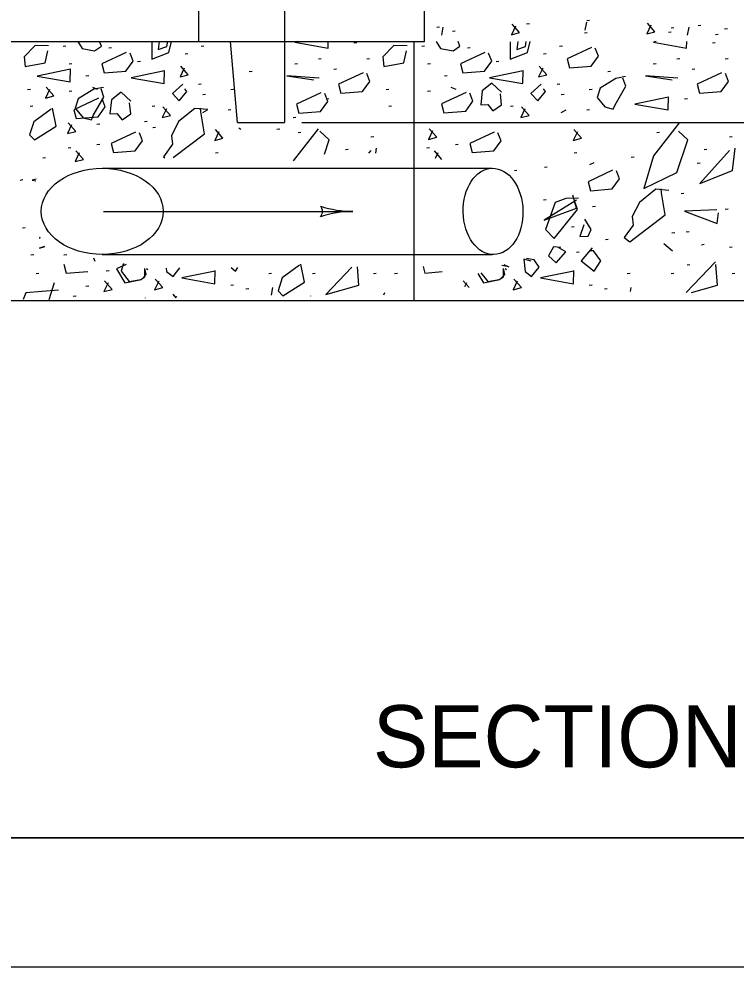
# Model space of a CAD drawing. Extents: x 1000 to 1036.3, y 1000 to 1022.
# Drawn here: x 1021.143 to 1023.916, y 1000 to 1003.665 of the extents above; entities that cross this region are included whole.
import ezdxf

# ---------------------------------------------------------------- set-up
doc = ezdxf.new("R2010")
doc.units = 0
for name, color, linetype in [('Level 1', 7, 'Continuous'), ('Level 10', 7, 'Continuous'), ('Level 11', 7, 'Continuous')]:
    doc.layers.add(name, color=color, linetype=linetype)

msp = doc.modelspace()

# ---------------------------------------------------------------- linework, layer by layer
at = {"layer": 'Level 1'}
for p, q in [((1021.8364, 1007.7644), (1021.8364, 1003.5769)), ((1022.1698, 1007.2644), (1022.1698, 1003.2644)), ((1022.7114, 1003.5769), (1022.7114, 1003.9103)), ((1020.1698, 1003.5769), (1022.7114, 1003.5769)), ((1021.9874, 1003.2644), (1021.9601, 1003.5769)), ((1022.6698, 1003.5769), (1022.6698, 1002.5769)), ((1021.9874, 1003.2644), (1022.1698, 1003.2644)), ((1022.2372, 1003.2644), (1025.0806, 1003.2644)), ((1021.4647, 1003.0873), (1022.9725, 1003.0873)), ((1021.4692, 1002.9207), (1022.4338, 1002.9207)), ((1021.4647, 1002.754), (1022.9725, 1002.754)), ((1020.1698, 1002.5769), (1027.1698, 1002.5769))]:
    msp.add_line(p, q, dxfattribs=at)
for points in [[(1023.3329, 1003.6208), (1023.3383, 1003.6516)], [(1023.3494, 1003.6587), (1023.3388, 1003.6573)], [(1022.7688, 1003.6332), (1022.7581, 1003.6318)], [(1022.7778, 1003.6017), (1022.7831, 1003.6324)], [(1022.8293, 1003.6173), (1022.8187, 1003.6159)], [(1023.0629, 1003.637), (1023.0469, 1003.6037), (1023.0789, 1003.6117), (1023.0496, 1003.645)], [(1023.1165, 1003.6459), (1023.1058, 1003.6446)], [(1023.5863, 1003.6402), (1023.5703, 1003.6068), (1023.6023, 1003.6148), (1023.5729, 1003.6482)], [(1023.6653, 1003.614), (1023.6547, 1003.6127)], [(1023.6749, 1003.63), (1023.6643, 1003.6287)], [(1023.7286, 1003.6017), (1023.7339, 1003.6324)], [(1023.7802, 1003.6396), (1023.7695, 1003.6383)], [(1023.8823, 1003.6268), (1023.8716, 1003.6255)], [(1021.3697, 1003.5769), (1021.3867, 1003.5508)], [(1021.4613, 1003.5588), (1021.4542, 1003.5769)], [(1021.6561, 1003.5762), (1021.6561, 1003.5094)], [(1021.6851, 1003.5769), (1021.6814, 1003.5468)], [(1021.7148, 1003.5575), (1021.7178, 1003.5769)], [(1021.7228, 1003.5348), (1021.7331, 1003.5769)], [(1022.2207, 1003.5769), (1022.2101, 1003.5748)], [(1022.3381, 1003.5521), (1022.3388, 1003.5769)], [(1022.7563, 1003.5769), (1022.7733, 1003.5508)], [(1022.8479, 1003.5588), (1022.8408, 1003.5769)], [(1023.0427, 1003.5762), (1023.0427, 1003.5094)], [(1023.0717, 1003.5769), (1023.068, 1003.5468)], [(1023.1013, 1003.5575), (1023.1044, 1003.5769)], [(1023.1093, 1003.5348), (1023.1197, 1003.5769)], [(1023.3398, 1003.6108), (1023.3292, 1003.6095)], [(1023.6073, 1003.5769), (1023.5967, 1003.5748)], [(1023.7247, 1003.5521), (1023.7253, 1003.5769)], [(1023.8472, 1003.6045), (1023.8365, 1003.6032)], [(1021.2573, 1003.5602), (1021.2053, 1003.5615), (1021.1626, 1003.5188), (1021.1666, 1003.4814), (1021.244, 1003.4948), (1021.2547, 1003.5414)], [(1021.3242, 1003.5593), (1021.3135, 1003.5579)], [(1021.3867, 1003.5508), (1021.4347, 1003.5414)], [(1021.4347, 1003.5414), (1021.4613, 1003.5588)], [(1021.5009, 1003.5527), (1021.4903, 1003.5513)], [(1021.6814, 1003.5468), (1021.7148, 1003.5575)], [(1021.8576, 1003.5593), (1021.8469, 1003.5579)], [(1022.2101, 1003.5748), (1022.3381, 1003.5521)], [(1022.449, 1003.5723), (1022.4383, 1003.571)], [(1022.6439, 1003.5602), (1022.5918, 1003.5615), (1022.5492, 1003.5188), (1022.5532, 1003.4814), (1022.6306, 1003.4948), (1022.6413, 1003.5414)], [(1022.7108, 1003.5593), (1022.7001, 1003.5579)], [(1022.7733, 1003.5508), (1022.8213, 1003.5414)], [(1022.8213, 1003.5414), (1022.8479, 1003.5588)], [(1022.8875, 1003.5527), (1022.8768, 1003.5513)], [(1023.068, 1003.5468), (1023.1013, 1003.5575)], [(1023.2442, 1003.5593), (1023.2335, 1003.5579)], [(1023.3568, 1003.5543), (1023.2621, 1003.5103), (1023.2714, 1003.4756), (1023.3554, 1003.4823), (1023.3834, 1003.5209), (1023.3714, 1003.5516)], [(1023.5967, 1003.5748), (1023.7247, 1003.5521)], [(1023.8356, 1003.5723), (1023.8249, 1003.571)], [(1021.5578, 1003.5347), (1021.4632, 1003.4907), (1021.4725, 1003.456), (1021.5565, 1003.4627), (1021.5845, 1003.5013), (1021.5725, 1003.532)], [(1021.6561, 1003.5094), (1021.7228, 1003.5348)], [(1021.7954, 1003.5298), (1021.7848, 1003.5285)], [(1022.3116, 1003.5102), (1022.3008, 1003.5088)], [(1022.4981, 1003.5102), (1022.4874, 1003.5088)], [(1022.9444, 1003.5347), (1022.8498, 1003.4907), (1022.8591, 1003.456), (1022.9431, 1003.4627), (1022.9711, 1003.5013), (1022.9591, 1003.532)], [(1023.0427, 1003.5094), (1023.1093, 1003.5348)], [(1023.182, 1003.5298), (1023.1713, 1003.5285)], [(1023.6982, 1003.5102), (1023.6874, 1003.5088)], [(1023.8847, 1003.5102), (1023.874, 1003.5088)], [(1021.3423, 1003.4705), (1021.2129, 1003.4438), (1021.3409, 1003.4212), (1021.3423, 1003.4718)], [(1021.3471, 1003.4905), (1021.3364, 1003.4892)], [(1021.6122, 1003.5003), (1021.6015, 1003.499)], [(1021.7815, 1003.4741), (1021.7655, 1003.4408), (1021.7975, 1003.4488), (1021.7682, 1003.4821)], [(1022.2199, 1003.4905), (1022.2093, 1003.4892)], [(1022.3704, 1003.4709), (1022.3598, 1003.4696)], [(1022.7337, 1003.4905), (1022.723, 1003.4892)], [(1022.9988, 1003.5003), (1022.9881, 1003.499)], [(1023.1681, 1003.4741), (1023.1521, 1003.4408), (1023.1841, 1003.4488), (1023.1548, 1003.4821)], [(1023.6065, 1003.4905), (1023.5958, 1003.4892)], [(1023.757, 1003.4709), (1023.7463, 1003.4696)], [(1021.4126, 1003.4448), (1021.4019, 1003.4434)], [(1021.7055, 1003.464), (1021.5762, 1003.4373), (1021.7042, 1003.4147), (1021.7055, 1003.4653)], [(1022.0442, 1003.4611), (1022.0334, 1003.4598)], [(1022.3038, 1003.4361), (1022.1784, 1003.4441), (1022.2825, 1003.4294)], [(1022.4732, 1003.4561), (1022.3785, 1003.4121), (1022.3878, 1003.3774), (1022.4718, 1003.3841), (1022.4998, 1003.4228), (1022.4878, 1003.4534)], [(1022.7992, 1003.4448), (1022.7885, 1003.4434)], [(1023.0921, 1003.464), (1022.9628, 1003.4373), (1023.0908, 1003.4147), (1023.0921, 1003.4653)], [(1023.4877, 1003.4416), (1023.4503, 1003.4349), (1023.3903, 1003.3976), (1023.3783, 1003.3616), (1023.409, 1003.3243), (1023.441, 1003.3163), (1023.4477, 1003.3323), (1023.489, 1003.4043), (1023.4783, 1003.4363)], [(1023.4308, 1003.4611), (1023.42, 1003.4598)], [(1023.6904, 1003.4361), (1023.565, 1003.4441), (1023.6691, 1003.4294)], [(1023.8598, 1003.4561), (1023.7651, 1003.4121), (1023.7744, 1003.3774), (1023.8584, 1003.3841), (1023.8864, 1003.4228), (1023.8744, 1003.4534)], [(1021.2612, 1003.3923), (1021.2452, 1003.3589), (1021.2773, 1003.3669), (1021.2478, 1003.4003)], [(1021.4693, 1003.4001), (1021.432, 1003.3934), (1021.372, 1003.3561), (1021.36, 1003.3201), (1021.3907, 1003.2828), (1021.4227, 1003.2748), (1021.4293, 1003.2908), (1021.4707, 1003.3628), (1021.46, 1003.3948)], [(1021.4267, 1003.4014), (1021.4453, 1003.3934)], [(1021.7761, 1003.4121), (1021.7361, 1003.3761), (1021.7628, 1003.3481), (1021.7921, 1003.3841), (1021.7841, 1003.3948)], [(1021.8478, 1003.412), (1021.8371, 1003.4107)], [(1022.8133, 1003.4014), (1022.8319, 1003.3934)], [(1023.0091, 1003.3818), (1022.9718, 1003.4165), (1022.9344, 1003.3872), (1022.9291, 1003.3325), (1022.9558, 1003.3338), (1022.9758, 1003.3098), (1023.0091, 1003.3325), (1023.0051, 1003.3752)], [(1023.1627, 1003.4121), (1023.1227, 1003.3761), (1023.1493, 1003.3481), (1023.1787, 1003.3841), (1023.1707, 1003.3948)], [(1023.2343, 1003.412), (1023.2237, 1003.4107)], [(1021.1868, 1003.3923), (1021.1761, 1003.391)], [(1021.3471, 1003.3858), (1021.3364, 1003.3845)], [(1021.4498, 1003.3579), (1021.3552, 1003.3139), (1021.3645, 1003.2793), (1021.4485, 1003.2859), (1021.4765, 1003.3246), (1021.4645, 1003.3553)], [(1021.5747, 1003.3468), (1021.5373, 1003.3814), (1021.5, 1003.3521), (1021.4947, 1003.2974), (1021.5213, 1003.2988), (1021.5413, 1003.2748), (1021.5747, 1003.2974), (1021.5707, 1003.3401)], [(1021.8642, 1003.3728), (1021.8535, 1003.3714)], [(1021.9722, 1003.3923), (1021.9615, 1003.391)], [(1022.3104, 1003.3795), (1022.2158, 1003.3354), (1022.2251, 1003.3008), (1022.3091, 1003.3074), (1022.3371, 1003.3461), (1022.3251, 1003.3768)], [(1022.341, 1003.3563), (1022.3303, 1003.355)], [(1022.5733, 1003.3923), (1022.5627, 1003.391)], [(1022.7337, 1003.3858), (1022.723, 1003.3845)], [(1022.8715, 1003.3803), (1022.7768, 1003.3363), (1022.7862, 1003.3016), (1022.8702, 1003.3083), (1022.8982, 1003.3469), (1022.8862, 1003.3776)], [(1023.2508, 1003.3728), (1023.2401, 1003.3714)], [(1023.3588, 1003.3923), (1023.3481, 1003.391)], [(1023.6541, 1003.3626), (1023.5247, 1003.3358), (1023.6528, 1003.3132), (1023.6541, 1003.3639)], [(1023.7276, 1003.3563), (1023.7169, 1003.355)], [(1021.2667, 1003.3161), (1021.1999, 1003.2668), (1021.1839, 1003.2161), (1021.2026, 1003.1974), (1021.2867, 1003.2508), (1021.272, 1003.3201)], [(1021.1966, 1003.3269), (1021.1859, 1003.3256)], [(1021.6678, 1003.3269), (1021.6572, 1003.3256)], [(1021.7128, 1003.317), (1021.6968, 1003.2837), (1021.7288, 1003.2917), (1021.6995, 1003.325)], [(1021.8454, 1003.3054), (1021.8441, 1003.3201)], [(1022.5832, 1003.3269), (1022.5725, 1003.3256)], [(1023.0544, 1003.3269), (1023.0438, 1003.3256)], [(1023.0994, 1003.317), (1023.0834, 1003.2837), (1023.1154, 1003.2917), (1023.0861, 1003.325)], [(1021.8228, 1003.3188), (1021.7601, 1003.2681)], [(1021.8734, 1003.3148), (1021.8228, 1003.3188)], [(1021.8601, 1003.2201), (1021.8454, 1003.3054)], [(1021.8534, 1003.3028), (1021.8721, 1003.3134)], [(1021.9623, 1003.3138), (1021.9517, 1003.3125)], [(1022.2133, 1003.2843), (1022.2027, 1003.283)], [(1023.24, 1003.3028), (1023.2587, 1003.3134)], [(1023.3489, 1003.3138), (1023.3383, 1003.3125)], [(1021.3463, 1003.2548), (1021.3303, 1003.2215), (1021.3623, 1003.2295), (1021.3329, 1003.2628)], [(1021.4551, 1003.2582), (1021.4444, 1003.2568)], [(1021.6383, 1003.268), (1021.6277, 1003.2667)], [(1021.7601, 1003.2681), (1021.7321, 1003.2134)], [(1023.6958, 1003.2628), (1023.5971, 1003.136), (1023.5597, 1003.0093), (1023.6864, 1003.0707), (1023.7291, 1003.1974), (1023.6931, 1003.2308)], [(1021.5938, 1003.2271), (1021.4992, 1003.183), (1021.5085, 1003.1483), (1021.5925, 1003.155), (1021.6205, 1003.1937), (1021.6085, 1003.2244)], [(1021.6711, 1003.2451), (1021.6604, 1003.2438)], [(1021.7321, 1003.2134), (1021.7361, 1003.1801)], [(1021.7394, 1003.1286), (1021.8601, 1003.2201)], [(1021.9157, 1003.2287), (1021.8997, 1003.1953), (1021.9317, 1003.2033), (1021.9023, 1003.2367)], [(1022.0001, 1003.2374), (1021.9934, 1003.2428)], [(1022.1512, 1003.2386), (1022.1405, 1003.2373)], [(1022.2996, 1003.2404), (1022.2034, 1003.1168)], [(1022.233, 1003.2255), (1022.2223, 1003.2242)], [(1022.3425, 1003.1974), (1022.3065, 1003.2308)], [(1022.7423, 1003.2325), (1022.7263, 1003.1992), (1022.7584, 1003.2072), (1022.729, 1003.2405)], [(1022.9804, 1003.2271), (1022.8858, 1003.183), (1022.8951, 1003.1483), (1022.9791, 1003.155), (1023.0071, 1003.1937), (1022.9951, 1003.2244)], [(1023.3023, 1003.2287), (1023.2863, 1003.1953), (1023.3183, 1003.2033), (1023.2889, 1003.2367)], [(1023.6196, 1003.2255), (1023.6089, 1003.2242)], [(1021.4551, 1003.1797), (1021.4444, 1003.1783)], [(1021.7361, 1003.1801), (1021.7014, 1003.132)], [(1022.3238, 1003.1417), (1022.3425, 1003.1974)], [(1022.5144, 1003.2091), (1022.5038, 1003.2078)], [(1022.8417, 1003.1797), (1022.831, 1003.1783)], [(1023.901, 1003.2091), (1023.8903, 1003.2078)], [(1021.3438, 1003.1666), (1021.3332, 1003.1653)], [(1021.3758, 1003.1468), (1021.3598, 1003.1135), (1021.3918, 1003.1215), (1021.3624, 1003.1548)], [(1021.9133, 1003.1469), (1021.9026, 1003.1456)], [(1022.4163, 1003.16), (1022.4056, 1003.1587)], [(1022.5038, 1003.1561), (1022.4944, 1003.1454)], [(1022.5232, 1003.1461), (1022.5252, 1003.1654)], [(1022.7304, 1003.1666), (1022.7198, 1003.1653)], [(1022.7783, 1003.1215), (1022.749, 1003.1548)], [(1022.7623, 1003.1468), (1022.7523, 1003.1257)], [(1023.2998, 1003.1469), (1023.2892, 1003.1456)], [(1023.8904, 1003.1561), (1023.7758, 1003.028), (1023.9024, 1003.0787), (1023.9118, 1003.1654)], [(1023.8028, 1003.16), (1023.7922, 1003.1587)], [(1021.2457, 1003.1273), (1021.235, 1003.1259)], [(1021.7014, 1003.132), (1021.7069, 1003.1278)], [(1023.3653, 1003.108), (1023.3493, 1003.1013)], [(1023.5214, 1003.1306), (1023.5108, 1003.1293)], [(1023.7767, 1003.1077), (1023.766, 1003.1063)], [(1023.0675, 1003.0782), (1023.0588, 1003.077)], [(1023.1853, 1003.0913), (1023.1746, 1003.0899)], [(1023.4386, 1003.0796), (1023.3439, 1003.0355), (1023.3533, 1003.0008), (1023.4373, 1003.0075), (1023.4653, 1003.0462), (1023.4533, 1003.0769)], [(1021.1573, 1003.0422), (1021.1467, 1003.0408)], [(1021.2092, 1003.0447), (1021.1933, 1003.0413)], [(1021.1933, 1003.0413), (1021.2077, 1003.0388)], [(1023.6557, 1003.0021), (1023.605, 1003.0061), (1023.5423, 1002.9554), (1023.5143, 1002.9008), (1023.5183, 1002.8674), (1023.4837, 1002.8193), (1023.505, 1002.8033), (1023.6423, 1002.9074), (1023.6277, 1002.9928), (1023.6263, 1003.0074)], [(1023.7145, 1002.9898), (1023.7038, 1002.9885)], [(1023.182, 1002.9656), (1023.1713, 1002.9643)], [(1023.2987, 1002.9645), (1023.1733, 1002.8872), (1023.2987, 1002.9338), (1023.284, 1002.9832)], [(1023.3067, 1002.9725), (1023.2573, 1002.9712), (1023.216, 1002.9552), (1023.1787, 1002.8512), (1023.212, 1002.8165), (1023.3027, 1002.9285), (1023.2867, 1002.9738)], [(1023.3718, 1002.9394), (1023.3612, 1002.9381)], [(1023.8411, 1002.9272), (1023.7158, 1002.9218), (1023.8424, 1002.8738), (1023.8478, 1002.9152)], [(1023.8847, 1002.9296), (1023.874, 1002.9283)], [(1023.3267, 1002.8685), (1023.312, 1002.8232), (1023.344, 1002.8245), (1023.356, 1002.8512), (1023.3307, 1002.8912)], [(1021.1671, 1002.8576), (1021.1564, 1002.8563)], [(1023.29, 1002.8609), (1023.2793, 1002.8596)], [(1021.2239, 1002.8209), (1021.2223, 1002.8177)], [(1021.2223, 1002.8177), (1021.2252, 1002.8184)], [(1023.4209, 1002.8118), (1023.4103, 1002.8105)], [(1023.6785, 1002.838), (1023.6678, 1002.8367)], [(1023.7342, 1002.8413), (1023.7234, 1002.8399)], [(1021.2419, 1002.7849), (1021.2227, 1002.7792)], [(1021.2227, 1002.7792), (1021.2421, 1002.7846)], [(1023.2387, 1002.7818), (1023.2093, 1002.7832), (1023.1907, 1002.7485), (1023.22, 1002.7218), (1023.2573, 1002.7645), (1023.2307, 1002.7805)], [(1023.36, 1002.7805), (1023.3173, 1002.7298), (1023.3667, 1002.6898), (1023.3933, 1002.7298), (1023.364, 1002.7685), (1023.3493, 1002.7685)], [(1023.6704, 1002.7672), (1023.6371, 1002.7952)], [(1023.793, 1002.7922), (1023.7823, 1002.7908)], [(1023.901, 1002.7823), (1023.8903, 1002.781)], [(1021.1998, 1002.7529), (1021.1892, 1002.7516)], [(1021.3275, 1002.7529), (1021.3168, 1002.7516)], [(1021.4373, 1002.7277), (1021.4323, 1002.7406)], [(1023.124, 1002.7285), (1023.0947, 1002.7365), (1023.1, 1002.6885), (1023.1253, 1002.6685), (1023.1547, 1002.7058), (1023.1347, 1002.7338), (1023.1053, 1002.7392)], [(1023.3097, 1002.7628), (1023.299, 1002.7614)], [(1021.3159, 1002.717), (1021.3253, 1002.6823)], [(1021.557, 1002.7157), (1021.52, 1002.6992)], [(1021.52, 1002.6992), (1021.552, 1002.6445)], [(1021.5453, 1002.7165), (1021.5373, 1002.6898)], [(1021.5495, 1002.7172), (1021.5453, 1002.7165)], [(1021.6348, 1002.6765), (1021.6294, 1002.7005)], [(1021.6294, 1002.6672), (1021.6294, 1002.7005)], [(1021.6361, 1002.7005), (1021.6414, 1002.6965)], [(1021.712, 1002.7018), (1021.7134, 1002.6885)], [(1021.7388, 1002.6685), (1021.7652, 1002.7022)], [(1021.9637, 1002.7033), (1021.9801, 1002.6898)], [(1021.9801, 1002.6898), (1021.9891, 1002.7033)], [(1022.2275, 1002.7131), (1022.1608, 1002.6638), (1022.1448, 1002.6131), (1022.1634, 1002.5944), (1022.2475, 1002.6478), (1022.2328, 1002.7171)], [(1022.4302, 1002.7058), (1022.3292, 1002.5991)], [(1022.4572, 1002.6352), (1022.4513, 1002.7059)], [(1022.7052, 1002.7073), (1022.7118, 1002.6823)], [(1023.0307, 1002.7072), (1023.0101, 1002.7111)], [(1023.0213, 1002.6765), (1023.016, 1002.7005)], [(1023.016, 1002.6672), (1023.016, 1002.7005)], [(1023.0387, 1002.7058), (1023.0192, 1002.7141)], [(1023.0227, 1002.7005), (1023.028, 1002.6965)], [(1023.8358, 1002.7258), (1023.7235, 1002.6073)], [(1023.7374, 1002.7137), (1023.7268, 1002.7123)], [(1023.8438, 1002.6352), (1023.8371, 1002.7152)], [(1021.2195, 1002.6809), (1021.2088, 1002.6796)], [(1021.3253, 1002.6823), (1021.4093, 1002.689)], [(1021.4911, 1002.6908), (1021.4804, 1002.6894)], [(1021.5373, 1002.6898), (1021.5693, 1002.6498)], [(1021.6134, 1002.6578), (1021.6294, 1002.6672)], [(1021.6161, 1002.6578), (1021.6348, 1002.6765)], [(1021.7134, 1002.6885), (1021.7388, 1002.6685)], [(1021.9018, 1002.6903), (1021.7725, 1002.6637), (1021.9005, 1002.641), (1021.9018, 1002.6917)], [(1022.1194, 1002.6809), (1022.1088, 1002.6796)], [(1022.2887, 1002.6809), (1022.278, 1002.6796)], [(1022.5243, 1002.6809), (1022.5136, 1002.6796)], [(1022.6061, 1002.6809), (1022.5954, 1002.6796)], [(1022.7118, 1002.6823), (1022.7791, 1002.6878)], [(1022.9177, 1002.6803), (1022.9386, 1002.6445)], [(1022.9287, 1002.6839), (1022.9559, 1002.6498)], [(1023, 1002.6578), (1023.016, 1002.6672)], [(1023.0027, 1002.6578), (1023.0213, 1002.6765)], [(1023.2884, 1002.6903), (1023.1591, 1002.6637), (1023.2871, 1002.641), (1023.2884, 1002.6917)], [(1023.506, 1002.6809), (1023.4953, 1002.6796)], [(1023.6753, 1002.6809), (1023.6646, 1002.6796)], [(1023.9108, 1002.6809), (1023.9002, 1002.6796)], [(1021.2589, 1002.5808), (1021.28, 1002.6458)], [(1021.4126, 1002.6318), (1021.4019, 1002.6305)], [(1021.487, 1002.6448), (1021.471, 1002.6115), (1021.503, 1002.6195), (1021.4737, 1002.6528)], [(1021.552, 1002.6445), (1021.6161, 1002.6578)], [(1021.5693, 1002.6498), (1021.6134, 1002.6578)], [(1021.6833, 1002.6513), (1021.6673, 1002.618), (1021.6993, 1002.626), (1021.67, 1002.6593)], [(1021.9722, 1002.6351), (1021.9615, 1002.6338)], [(1022.1188, 1002.5964), (1022.1242, 1002.6272)], [(1022.3292, 1002.5991), (1022.4572, 1002.6352)], [(1022.8833, 1002.6268), (1022.8603, 1002.6528)], [(1022.8736, 1002.6448), (1022.8659, 1002.6288)], [(1022.9386, 1002.6445), (1023.0027, 1002.6578)], [(1022.9559, 1002.6498), (1023, 1002.6578)], [(1023.0699, 1002.6513), (1023.0539, 1002.618), (1023.0859, 1002.626), (1023.0566, 1002.6593)], [(1023.3588, 1002.6351), (1023.3481, 1002.6338)], [(1023.5079, 1002.6105), (1023.5108, 1002.6272)], [(1023.7439, 1002.6071), (1023.8438, 1002.6352)], [(1021.1693, 1002.6058), (1021.1587, 1002.5796)], [(1021.296, 1002.6165), (1021.1693, 1002.6058)], [(1021.3635, 1002.5926), (1021.3528, 1002.5913)], [(1021.6308, 1002.5871), (1021.6308, 1002.5855)], [(1021.7507, 1002.587), (1021.7388, 1002.6004)], [(1021.7521, 1002.5924), (1021.7495, 1002.587)], [(1022.0311, 1002.622), (1022.0203, 1002.6207)], [(1022.2717, 1002.5935), (1022.2713, 1002.5939)], [(1022.5558, 1002.6058), (1022.5523, 1002.597)], [(1023.4177, 1002.622), (1023.4069, 1002.6207)]]:
    msp.add_lwpolyline(points, dxfattribs=at)
for centre, radius, start, end in [((1022.2852, 1002.9207), 0.0312, 318.7746, 40.8913), ((1022.4338, 1002.53), 0.3906, 90, 108.6688), ((1022.4338, 1003.3113), 0.3906, 251.3472, 269.9939), ((1022.4338, 1002.53), 0.3906, 89.9878, 90)]:
    msp.add_arc(centre, radius, start, end, dxfattribs=at)
for centre, major_axis, ratio in [((1021.4647, 1002.9207), (0.2357, 0), 0.707214), ((1022.976, 1002.9205), (0.0035, -0.1668), 0.694284)]:
    msp.add_ellipse(centre, major_axis=major_axis, ratio=ratio, dxfattribs=at)
at = {"layer": 'Level 10'}
for p, q in [((1035.5, 1000.5), (1007, 1000.5)), ((1036, 1000), (1000, 1000))]:
    msp.add_line(p, q, dxfattribs=at)
at = {"layer": 'Level 11'}
msp.add_lwpolyline([(1007, 1000.5), (1035.5, 1000.5), (1035.5, 1021.5), (1007, 1021.5)], close=True, dxfattribs=at)

# ---------------------------------------------------------------- texts
at = {"layer": 'Level 1'}
msp.add_text('SECTION B-B', height=0.24, dxfattribs=at).set_placement((1022.5113, 1000.7719))

doc.saveas('drawing.dxf')
